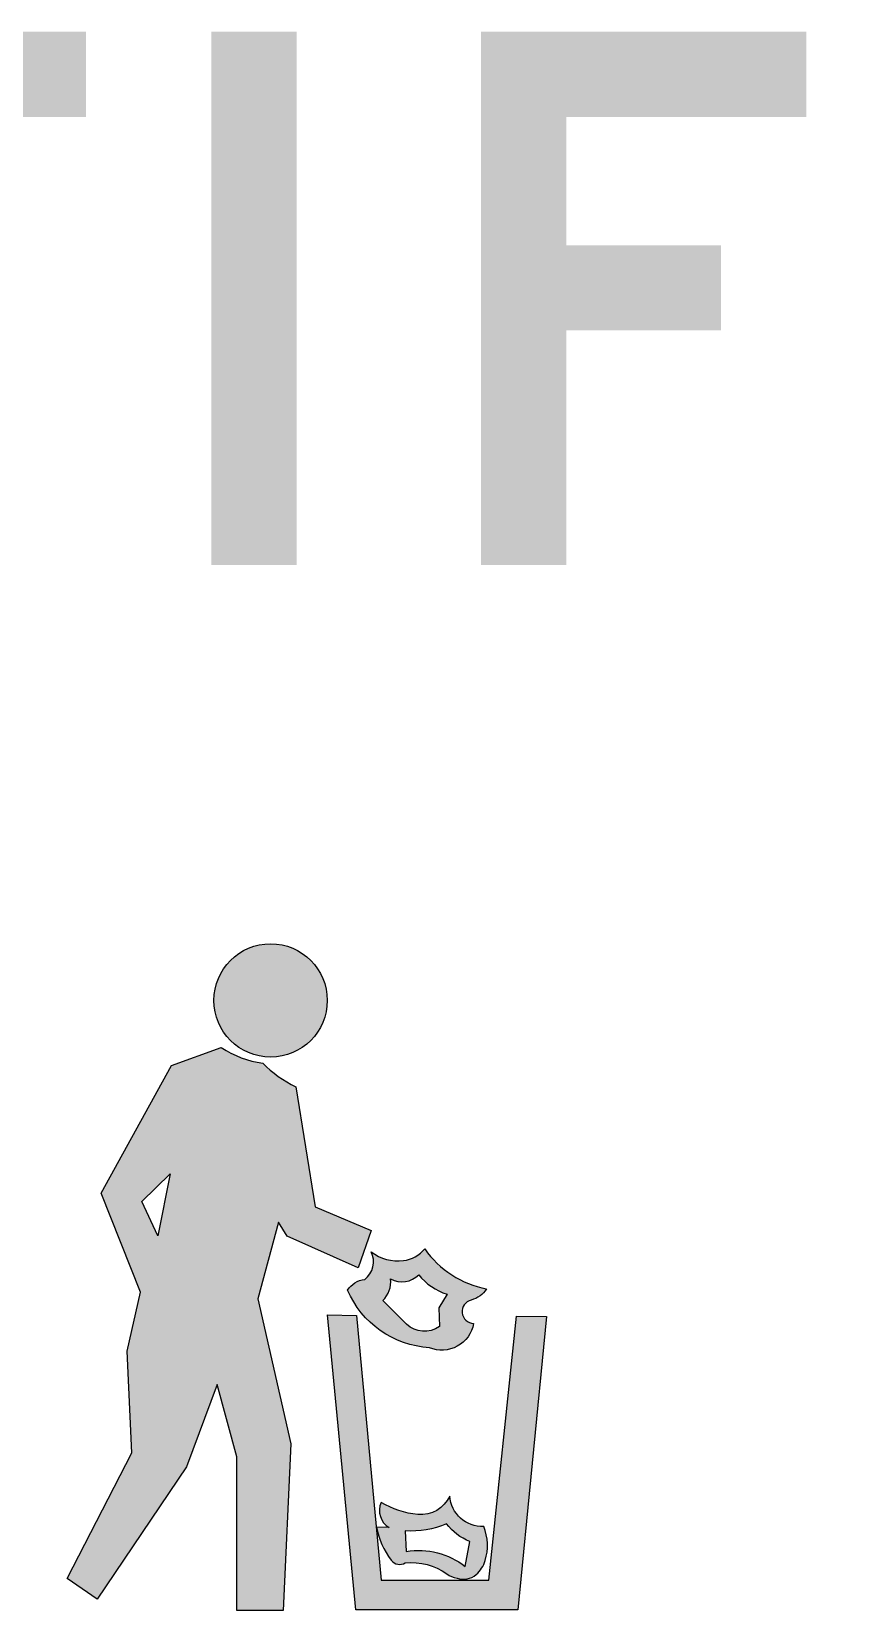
# Model space of a CAD drawing. Extents: x 126 to 246, y 142 to 261.
# Drawn here: x 192.22 to 210.56, y 171.18 to 206.7 of the extents above; entities that cross this region are included whole.
import ezdxf

# ---------------------------------------------------------------- set-up
doc = ezdxf.new("R2010")
doc.units = 0
doc.layers.add('green', color=98, linetype='CONTINUOUS')
doc.layers.add('L35', color=3, linetype='CONTINUOUS')

# ---------------------------------------------------------------- blocks, each defined once
blk = doc.blocks.new('litterbin')
at = {"layer": 'green'}
h = blk.add_hatch(color=256, dxfattribs=at)
edge = h.paths.add_edge_path(flags=16)
edge.add_arc((-0.8435409975835739, 3.551124923372015), 1.619365679435628, 216.8801952627093, 248.4570853564889, ccw=False)
edge.add_arc((-3.190030654090435, 4.962689848975486), 2.604925986475912, 265.94388683468264, 293.7991858148484, ccw=False)
edge.add_line((-3.374285962207921, 2.364288537313257), (-3.343553952939061, 1.750048208282976))
edge.add_arc((-2.982262435540946, -0.5170845396665982), 2.295740067466093, 412.14320637075787, 459.05454998646803, ccw=False)
edge.add_line((-1.573389754001425, 1.295510347389211), (-1.438168849802395, 2.044883601040283))
edge = h.paths.add_edge_path(flags=17)
edge.add_arc((-2.908093812348369, 3.805334243539136), 0.9540284625110538, 264.51074086370306, 335.420249672709, ccw=False)
edge.add_arc((-2.748167795610698, 5.469499344573478), 2.625860336333969, 239.0260685339683, 264.51074086370284, ccw=False)
edge.add_arc((-3.54953440052779, 2.976809767080454), 0.6006184773071973, 516.3150421531005, 598.8913127648964)
edge.add_line((-3.859851835488115, 2.462566979243377), (-4.24092891953137, 2.474851851451547))
edge.add_arc((-1.844522468225023, 2.953753528307516), 2.443790231578427, 191.3012051001659, 216.9154685141159)
edge.add_arc((-3.54264575000272, 1.678049459706301), 0.3198684931988898, 216.9154685141189, 301.7585384768616)
edge.add_arc((-3.183582681006726, -0.3696494200921165), 1.785933986478104, 413.95539479911724, 456.1297700238068, ccw=False)
edge.add_arc((-1.71095896719865, 1.653928473901686), 0.7167621787665345, 233.9553947991178, 261.3105990156755)
edge.add_arc((-1.627637721225739, 1.487690055458984), 0.5751516076830985, 250.5402949913693, 311.3539105177456)
edge.add_arc((-1.854202717473385, 1.745094713942024), 0.9180639226172085, 311.3539105177455, 342.8015854989199)
edge.add_arc((-2.439050480237711, 1.926117604056429), 1.530286261605103, 342.8015854989176, 382.0019599155336)
edge.add_arc((-1.066375825732905, 3.474718393152557), 0.9763887933759983, 183.8889370154283, 272.70988352094344, ccw=False)
h.paths.add_polyline_path([(0.8655090799257152, 8.790673698138562), (0, 0), (-4.857448859711212, 0), (-5.70529448039818, 8.843629562176375), (-4.839785400472465, 8.825977629819363), (-4.097920535218037, 0.8825977562852358), (-0.8655090799256868, 0.8825977562852358), (-0.03532681278423411, 8.808325630495574)])
edge = h.paths.add_edge_path(flags=16)
edge.add_line((-2.119693638749482, 9.465468354577354), (-2.366981962398739, 9.059473441598982))
edge.add_line((-2.366981962398739, 9.059473441598982), (-2.349318503159964, 8.494610869540395))
edge.add_arc((-2.801454747920388, 9.124467581138731), 0.7753364824200704, 226.1617778154403, 305.67229179960754, ccw=False)
edge.add_line((-3.338471797756938, 8.565218665935163), (-4.0450097445339, 9.271296897750062))
edge.add_arc((-4.62278669980256, 9.841358758502338), 0.811662944284061, 315.385102587208, 365.8735689322936)
edge.add_arc((-3.472466303525692, 10.54202020339417), 0.7064164149759768, 240.959086340999, 315.624559799308)
edge.add_arc((-1.630820858078692, 11.08529282544151), 1.691989335690728, 217.8119021396567, 253.2058695629328)
edge = h.paths.add_edge_path()
edge.add_arc((-0.4053399856742885, 12.47765296604734), 2.902287976204694, 214.7185130749815, 259.4597907193229)
edge.add_arc((-1.571348389887959, 10.01187251323401), 0.7440054279428848, 283.67205253497775, 328.60878979274514, ccw=False)
edge.add_arc((-1.310814163445599, 8.940848032725654), 0.3582520378953369, 463.67205253498, 627.756510484958)
edge.add_arc((-2.278337129911165, 8.753887680839966), 0.9687139301750705, 247.464829477126, 349.8316913928184, ccw=False)
edge.add_arc((-2.485464764667057, 10.69937340408217), 2.844971490449971, 202.9720508754111, 266.6926485269927, ccw=False)
edge.add_arc((-4.49906809385439, 9.184242256719898), 0.728550795593038, 457.37419057935426, 506.2472863516329, ccw=False)
edge.add_arc((-4.993256411791776, 10.43817716265107), 0.6655378680064927, 307.0160583758276, 386.6222782625513)
edge.add_arc((-3.591682332433521, 11.78124150381552), 1.319951714839392, 232.3323431860592, 277.1763536066585)
edge.add_arc((-3.548786670483253, 11.44055668374386), 0.9765770150704477, 277.1763536066558, 320.9011920632167)
h.paths.add_polyline_path([(-10.43204980711963, 13.07227795877174), (-10.80298223974685, 11.21882265048259), (-11.27989542780659, 12.24263606652426)], flags=16)
edge = h.paths.add_edge_path()
edge.add_line((-12.49513930956724, 12.49512502322131), (-10.38647930832559, 16.32655719440339))
edge.add_line((-10.38647930832559, 16.32655719440339), (-8.893986231742844, 16.86022090418192))
edge.add_arc((-7.277791242978822, 19.28755129683663), 2.916165131951757, 236.3430412935393, 262.7073845310965)
edge.add_arc((-5.082571455452012, 18.91062147414476), 3.593005948137112, 224.4391019335104, 243.9209989423677)
edge.add_line((-6.662092845569418, 15.68342394044618), (-6.07331115279311, 12.0846143999683))
edge.add_line((-6.07331115279311, 12.0846143999683), (-4.402814227513403, 11.37306276460799))
edge.add_line((-4.402814227513403, 11.37306276460799), (-4.786206945403393, 10.25100043902785))
edge.add_line((-4.786206945403393, 10.25100043902785), (-6.922252178527629, 11.20885851530682))
edge.add_line((-6.922252178527629, 11.20885851530682), (-7.182411511485839, 11.61936907159287))
edge.add_line((-7.182411511485839, 11.61936907159287), (-7.79867102344906, 9.325160363836574))
edge.add_line((-7.79867102344906, 9.325160363836574), (-6.807238981956516, 4.978762437811042))
edge.add_line((-6.807238981956516, 4.978762437811042), (-7.037062972487178, -0.02157786536866979))
edge.add_line((-7.037062972487178, -0.02157786536866979), (-8.432475512495614, -0.02157786536866979))
edge.add_line((-8.432475512495614, -0.02157786536866979), (-8.432475512495614, 4.585582439851692))
edge.add_line((-8.432475512495614, 4.585582439851692), (-9.015369455987837, 6.756772865400592))
edge.add_line((-9.015369455987837, 6.756772865400592), (-9.933868913629794, 4.285499187981998))
edge.add_line((-9.933868913629794, 4.285499187981998), (-12.61871334390739, 0.3138092512149342))
edge.add_line((-12.61871334390739, 0.3138092512149342), (-13.5195493423106, 0.931627687311277))
edge.add_line((-13.5195493423106, 0.931627687311277), (-11.57656977728746, 4.709146100284215))
edge.add_line((-11.57656977728746, 4.709146100284215), (-11.72168082350902, 7.755270392111299))
edge.add_line((-11.72168082350902, 7.755270392111299), (-11.3154214724043, 9.520465904681828))
edge.add_line((-11.3154214724043, 9.520465904681828), (-12.49513930956724, 12.49512502322131))
edge = h.paths.add_edge_path()
edge.add_arc((-7.414352221129576, 18.27494849398755), 1.699914644553887, 180, 540, ccw=False)
for points in [[(-12.49513930956724, 12.49512502322131), (-10.38647930832559, 16.32655719440339), (-8.893986231742844, 16.86022090418192, 0.1155462856969387), (-7.647959819330367, 16.39497557580648, 0.08521115570683405), (-6.662092845569418, 15.68342394044618), (-6.07331115279311, 12.0846143999683), (-4.402814227513403, 11.37306276460799), (-4.786206945403393, 10.25100043902785), (-6.922252178527629, 11.20885851530682), (-7.182411511485839, 11.61936907159287), (-7.79867102344906, 9.325160363836574), (-6.807238981956516, 4.978762437811042), (-7.037062972487178, -0.02157786536866979), (-8.432475512495614, -0.02157786536866979), (-8.432475512495614, 4.585582439851692), (-9.015369455987837, 6.756772865400592), (-9.933868913629794, 4.285499187981998), (-12.61871334390739, 0.3138092512149342), (-13.5195493423106, 0.931627687311277), (-11.57656977728746, 4.709146100284215), (-11.72168082350902, 7.755270392111299), (-11.3154214724043, 9.520465904681828), (-12.49513930956724, 12.49512502322131)], [(-2.790904772742209, 10.82466895416945, 0.1977390753270655), (-0.9362425039128084, 9.624335946690678, -0.1986254256732228), (-1.395492127040512, 9.288948830107074, 0.8699339360942904), (-1.324838395778784, 8.582870598292118, -0.4789419495881471), (-2.649597204525463, 7.85914043412015, -0.2854264836088207), (-5.104816770392574, 9.589032081976768, -0.2165415255652544), (-4.5925767695486, 9.906767266203417, 0.3620256425103719), (-4.398278823615641, 10.7364091584509, 0.1982049001006464), (-3.426788988257414, 10.471629838262, 0.1931346167044202), (-2.790904772742209, 10.82466895416945, 2.999667254393417)], [(-2.119693638749482, 9.465468354577354), (-2.366981962398739, 9.059473441598982), (-2.349318503159964, 8.494610869540395, -0.3615533869261997), (-3.338471797756938, 8.565218665935163), (-4.0450097445339, 9.271296897750062, 0.2239318116403415), (-3.815384880123389, 9.924419198560372, 0.3378272224877609), (-2.967539259436421, 10.04798292595979, 0.1556749185132567), (-2.119693638749482, 9.465468354577354, 1.346357062501966)], [(-2.040516379442948, 3.408497116754802, -0.3196672786182487), (-2.999355364573034, 2.85568081393086, -0.1116584576629694), (-4.09956163461726, 3.218082635515145, 0.3767533323162778), (-3.859851835488115, 2.462566979243377), (-4.24092891953137, 2.474851851451547, 0.1122309914302614), (-3.798387816950338, 1.485924895595701, 0.3880906547036528), (-3.374285962207921, 1.4060736615275, -0.1861261473408412), (-2.132712512942845, 1.074383853046356, 0.1199296714876733), (-1.819245933845679, 0.9453933980130387, 0.2717577821251246), (-1.247630307780724, 1.055956645184438, 0.1380840883975057), (-0.9771886050759804, 1.473640090354422, 0.1727316751989413), (-1.020213375775086, 2.499421461934105, -0.408199062248022), (-2.040516379442948, 3.408497116754802, 1.194683539185203)]]:
    blk.add_lwpolyline(points, format="xyb", dxfattribs=at)
blk.add_lwpolyline([(-10.43204980711963, 13.07227795877174), (-10.80298223974685, 11.21882265048259), (-11.27989542780659, 12.24263606652426), (-10.43204980711963, 13.07227795877174)], dxfattribs=at)
blk.add_lwpolyline([(0.8655090799257152, 8.790673698138562), (0, 0), (-4.857448859711212, 0), (-5.70529448039818, 8.843629562176375), (-4.839785400472465, 8.825977629819363), (-4.097920535218037, 0.8825977562852358), (-0.8655090799256868, 0.8825977562852358), (-0.03532681278423411, 8.808325630495574)], close=True, dxfattribs=at)
blk.add_lwpolyline([(-1.438168849802395, 2.044883601040283, -0.1386586907174494), (-2.138858893657954, 2.579272696002306, -0.1221437145167224), (-3.374285962207921, 2.364288537313257), (-3.343553952939061, 1.750048208282976, -0.2075967589885059), (-1.573389754001425, 1.295510347389211)], format="xyb", close=True, dxfattribs=at)
blk.add_circle((-7.414352221129576, 18.27494849398755), 1.699914644553887, dxfattribs=at)

msp = doc.modelspace()

# ---------------------------------------------------------------- hatches: boundary and pattern name
at = {"layer": 'green'}
h = msp.add_hatch(color=256, dxfattribs=at)
h.paths.add_polyline_path([(220.7505573817217, 198.6605694054255), (220.4450499500288, 197.1000044165074), (219.5615554854032, 195.7706342407624), (218.2321853096581, 194.8871397761368), (216.67162032074, 194.5816323444438), (215.1027983742086, 194.8871397761368), (213.7816851560768, 195.7706342407624), (212.8981906914512, 197.1000044165074), (212.5926832597583, 198.6605694054255), (212.5926832597583, 206.7028461208025), (214.5082974260493, 206.7028461208025), (214.5082974260493, 198.6605694054255), (214.7972909425156, 197.5789079580802), (215.5899588733947, 196.7862400272012), (216.67162032074, 196.4972465107348), (217.7532817680853, 196.7862400272012), (218.5459496989644, 197.5789079580802), (218.8266862578174, 198.6605694054255), (218.8266862578174, 206.7028461208025), (220.7505573817217, 206.7028461208025)])
h.paths.add_polyline_path([(183.189657198714, 198.6605694054255), (182.8841497670211, 197.1000044165074), (182.0006553023954, 195.7706342407624), (180.6795420842637, 194.8871397761368), (179.1107201377323, 194.5816323444438), (177.5501551488142, 194.8871397761368), (176.2207849730691, 195.7706342407624), (175.3372905084435, 197.1000044165074), (175.0317830767506, 198.6605694054255), (175.0317830767506, 206.7028461208025), (176.9556542006549, 206.7028461208025), (176.9556542006549, 198.6605694054255), (177.2363907595079, 197.5789079580802), (178.0290586903869, 196.7862400272012), (179.1107201377323, 196.4972465107348), (180.1923815850776, 196.7862400272012), (180.9850495159567, 197.5789079580802), (181.274043032423, 198.6605694054255), (181.274043032423, 206.7028461208025), (183.189657198714, 206.7028461208025)])
h.paths.add_polyline_path([(144.9847143218671, 199.9816826235573), (146.0085770659191, 199.7092030223176), (146.7599602087316, 198.9660768371185), (147.0241828523579, 197.9422140930664), (146.644362802145, 197.0091778827609), (145.7113265918395, 196.6211008749347), (142.7057940205898, 196.6211008749347), (142.7057940205898, 199.9816826235573)], flags=16)
h.paths.add_polyline_path([(140.7901798542988, 206.7028461208025), (140.7901798542988, 194.7054867086437), (145.5874722276397, 194.7054867086437), (146.9581271914514, 194.9862232674967), (148.1058442997033, 195.7788911983757), (148.8737413577424, 197.1578031198007), (148.8737413577424, 198.7266250663321), (148.1058442997033, 200.0972800301438), (146.7847310815716, 200.9394897067028), (147.9902468931167, 201.8972967898483), (148.584747841276, 203.6973135495527), (147.9902468931167, 205.4973303092572), (146.9250993609981, 206.3808247738828), (145.5874722276397, 206.7028461208025)])
h.paths.add_polyline_path([(145.5874722276397, 204.7789749968981), (146.3553692856787, 204.4652106075918), (146.669133674985, 203.6973135495527), (146.4461958194253, 202.8385899577671), (145.8351809560394, 202.1780333487013), (144.9847143218671, 201.8972967898483), (142.7057940205898, 201.8972967898483), (142.7057940205898, 204.7789749968981)], flags=16)
h.paths.add_polyline_path([(224.4331604772639, 206.7028461208025), (226.3487746435549, 206.7028461208025), (226.3487746435549, 196.6211008749347), (231.7488249226683, 196.6211008749347), (231.7488249226683, 194.7054867086437), (224.4331604772639, 194.7054867086437)])
h.paths.add_polyline_path([(152.209552233525, 206.7028461208025), (159.1701675015565, 206.7028461208025), (159.1701675015565, 204.7789749968981), (154.1334233574293, 204.7789749968981), (154.1334233574293, 201.8972967898483), (157.6096025126384, 201.8972967898483), (157.6096025126384, 199.9816826235573), (154.1334233574293, 199.9816826235573), (154.1334233574293, 196.6211008749347), (159.5252166789294, 196.6211008749347), (159.5252166789294, 194.7054867086437), (152.209552233525, 194.7054867086437)])
h.paths.add_polyline_path([(168.0629108511057, 199.9816826235573), (165.668393143242, 199.9816826235573), (166.8656519971738, 203.5817161429662)], flags=16)
h.paths.add_polyline_path([(161.8289078530466, 194.7054867086437), (165.9078449140283, 206.7028461208025), (167.8234590803193, 206.7028461208025), (171.902396141301, 194.7054867086437), (169.8629276108102, 194.7054867086437), (168.7234674601716, 198.0578114996529), (165.0078365341761, 198.0578114996529), (163.8683763835375, 194.7054867086437)])
h.paths.add_polyline_path([(186.0135367024706, 206.7028461208025), (186.0135367024706, 204.7789749968981), (188.7713605453206, 204.7789749968981), (188.7713605453206, 194.7054867086437), (190.6869747116116, 194.7054867086437), (190.6869747116116, 204.7789749968981), (193.4447985544616, 204.7789749968981), (193.4447985544616, 206.7028461208025)])
h.paths.add_polyline_path([(196.2686780582181, 206.7028461208025), (198.1842922245091, 206.7028461208025), (198.1842922245091, 194.7054867086437), (196.2686780582181, 194.7054867086437)])
h.paths.add_polyline_path([(202.3375419040107, 206.7028461208025), (209.6532063494152, 206.7028461208025), (209.6532063494152, 204.7789749968981), (204.2531560703018, 204.7789749968981), (204.2531560703018, 201.8972967898483), (207.7375921831242, 201.8972967898483), (207.7375921831242, 199.9816826235573), (204.2531560703018, 199.9816826235573), (204.2531560703018, 194.7054867086437), (202.3375419040107, 194.7054867086437)])

# ---------------------------------------------------------------- block references
at = {"layer": 'L35', "xscale": 0.75, "yscale": 0.75, "zscale": 0.75}
msp.add_blockref('litterbin', (203.162414962701, 171.200373130006), dxfattribs=at)

doc.saveas('drawing.dxf')
